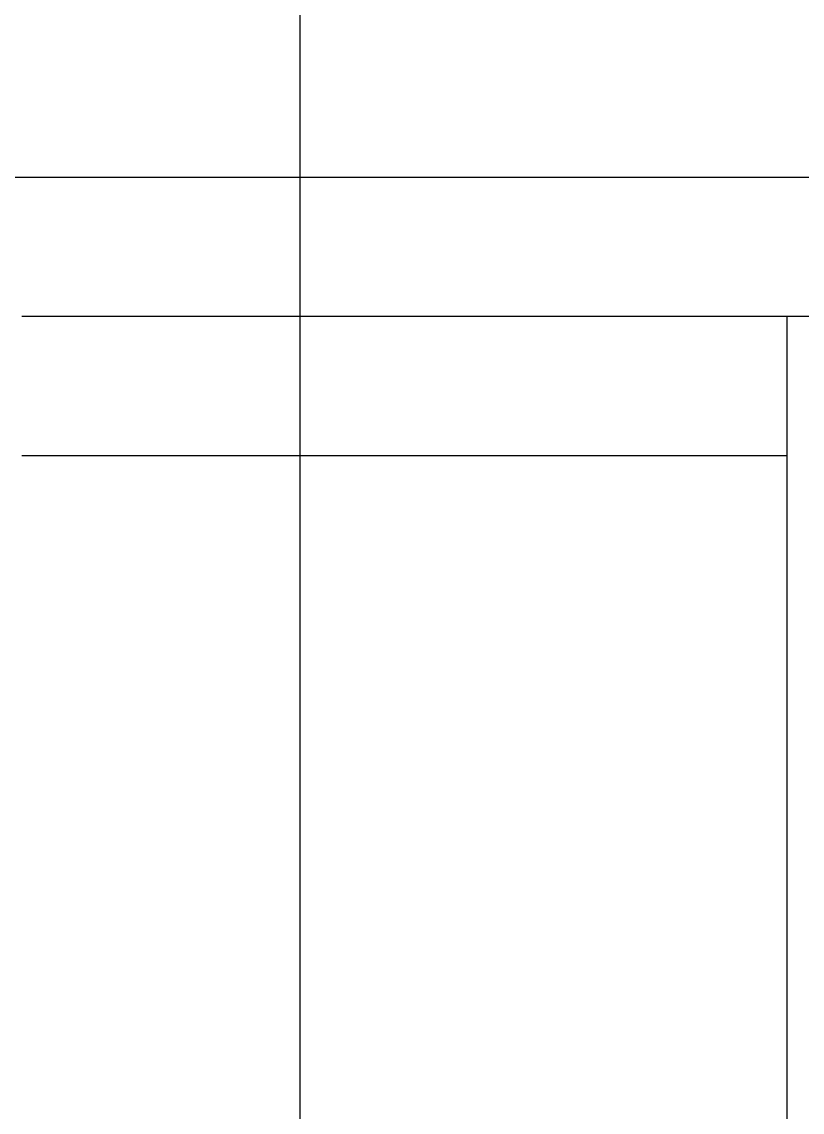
# Model space of a CAD drawing. Extents: x 152195838 to 160350639, y 364657247 to 370318102.
# Drawn here: x 157579422 to 157579702.5, y 364997995.8 to 364998387.7 of the extents above; entities that cross this region are included whole.
import ezdxf

# ---------------------------------------------------------------- set-up
doc = ezdxf.new("R2010")
doc.units = 0
doc.header["$MEASUREMENT"] = 0
doc.layers.add('4A.TEC 마감선 1', color=6, linetype='CONTINUOUS')
doc.layers.add('4A.TEC 벽체 3', color=4, linetype='CONTINUOUS')

# ---------------------------------------------------------------- blocks, each defined once
blk = doc.blocks.new('zw$BB1D')
at = {"layer": '4A.TEC 마감선 1'}
blk.add_line((211.9999999403954, 427.000000089407), (212, 702.0000000298023), dxfattribs=at)
at = {"layer": '4A.TEC 벽체 3', "linetype": 'Continuous'}
for p, q in [((261.9999999403954, 427.000000089407), (262, 801.9999996125698)), ((312, 326.9999995827675), (312, 801.9999996721745))]:
    blk.add_line(p, q, dxfattribs=at)
at = {"layer": '4A.TEC 벽체 3'}
blk.add_line((262, 702.0000000298023), (-412.9999999403954, 702), dxfattribs=at)

msp = doc.modelspace()

# ---------------------------------------------------------------- linework, layer by layer
at = {"layer": '4A.TEC 벽체 3'}
msp.add_lwpolyline([(157579522.004577, 365070131.8958187), (157579522.004577, 364983031.8958186)], dxfattribs=at)

# ---------------------------------------------------------------- block references
at = {"layer": '4A.TEC 벽체 3', "xscale": -1, "rotation": 269.9999999957312}
msp.add_blockref('zw$BB1D', (157578995.0045774, 364998019.8958184), dxfattribs=at)

doc.saveas('drawing.dxf')
